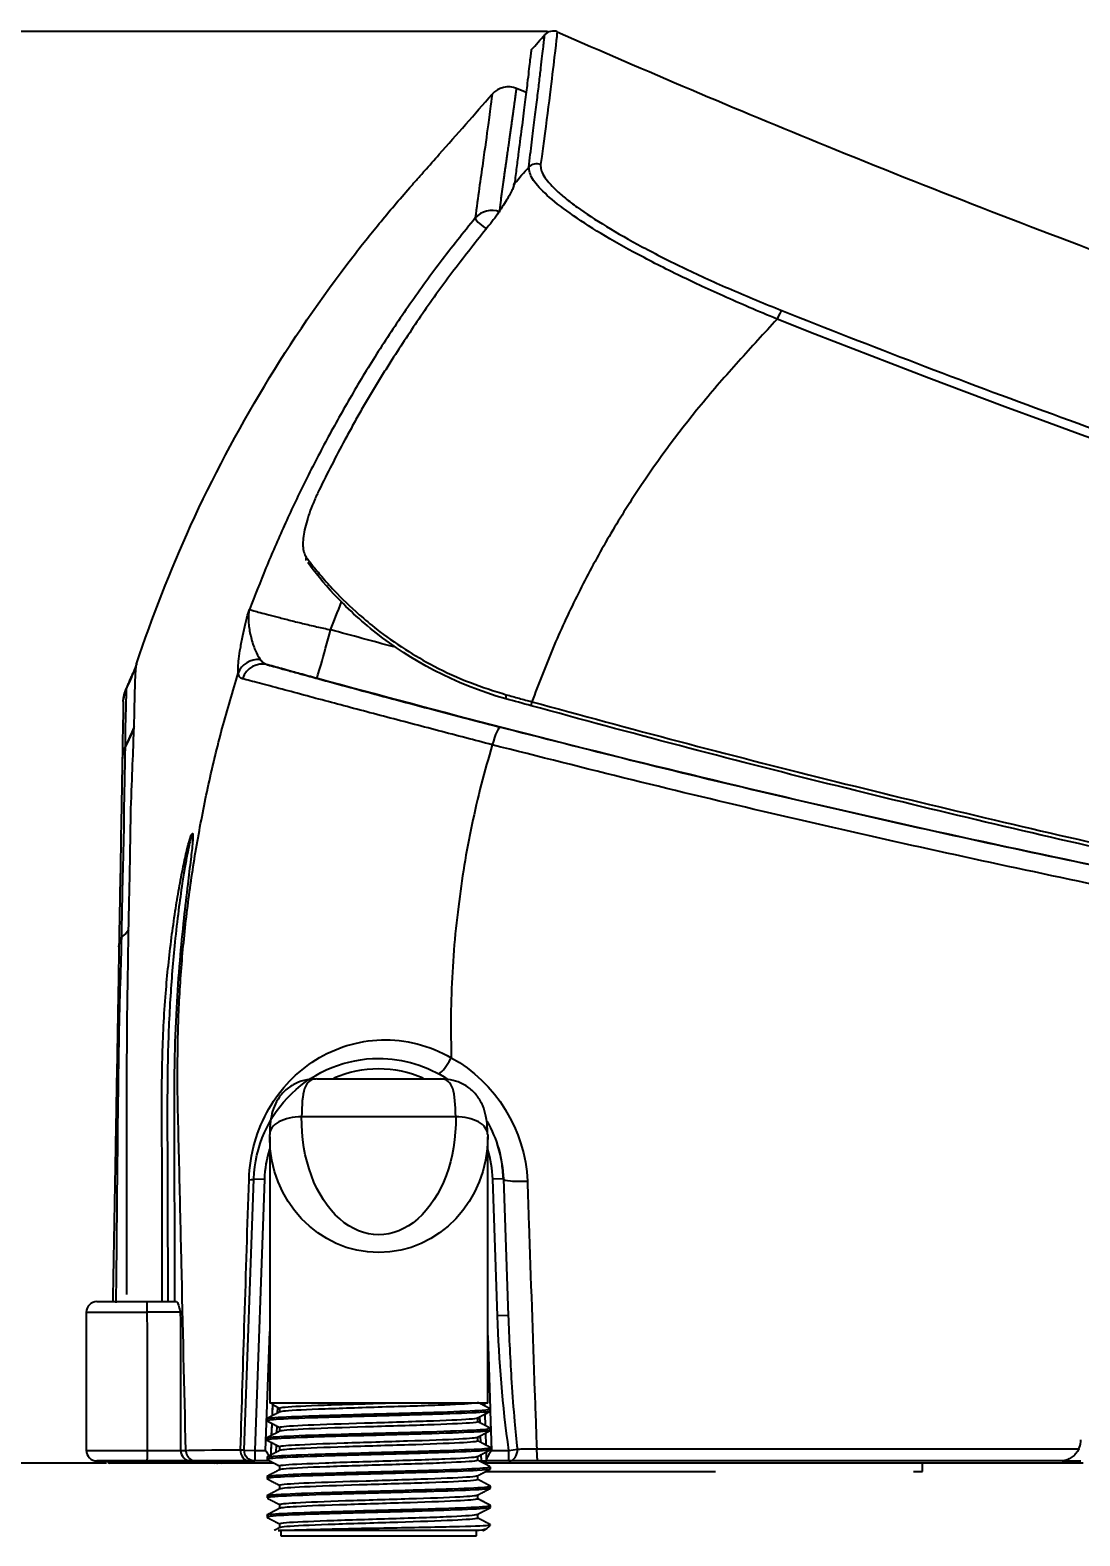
# Model space of a CAD drawing. Header units: millimetres. Extents: x 28 to 2425, y 8 to 1657.
# Drawn here: x 348.4 to 447.1, y 539.9 to 681.6 of the extents above; entities that cross this region are included whole.
import ezdxf

# ---------------------------------------------------------------- set-up
doc = ezdxf.new("R2010")
doc.units = ezdxf.units.MM
doc.layers.get('Defpoints').update_dxf_attribs({"linetype": 'CONTINUOUS'})
doc.layers.add('1LINE', color=7, linetype='CONTINUOUS')
doc.styles.add('Annotative', font='malgun.ttf')
doc.dimstyles.new('WOO', dxfattribs={"dimtxt": 20, "dimasz": 2, "dimexe": 1.25, "dimexo": 0.3, "dimgap": 1, "dimtad": 1, "dimdec": 1, "dimzin": 1, "dimdsep": 46, "dimtxsty": 'Annotative', "dimcen": 0, "dimclrd": 1, "dimclre": 1, "dimclrt": 2, "dimadec": 0, "dimazin": 0, "dimtfac": 1, "dimtdec": 1, "dimtofl": 0, "dimtmove": 0, "dimatfit": 3, "dimfxl": 0, "dimarcsym": 0})

# ---------------------------------------------------------------- blocks, each defined once
blk = doc.blocks.new('*D7')
at = {"layer": '1LINE', "color": 1, "lineweight": -2}
for p, q in [((397.02, 681.48), (317.25, 681.48)), ((318.5, 679.48), (318.5, 548.74)), ((355.54, 546.74), (317.25, 546.74))]:
    blk.add_line(p, q, dxfattribs=at)
at = {"layer": '1LINE', "color": 1}
for points in [[(318.16, 679.48), (318.83, 679.48), (318.5, 681.48)], [(318.16, 548.74), (318.83, 548.74), (318.5, 546.74)]]:
    blk.add_solid(points, dxfattribs=at)
at = {"layer": 'Defpoints', "color": 0}
for p in [(397.32, 681.48), (318.5, 546.74), (355.84, 546.74)]:
    blk.add_point(p, dxfattribs=at)
at = {"layer": '1LINE', "color": 2, "insert": (307.11, 614.11), "char_height": 20, "attachment_point": 5, "rotation": 90, "style": 'Annotative'}
blk.add_mtext('135', dxfattribs=at)

msp = doc.modelspace()

# ---------------------------------------------------------------- linework, layer by layer
at = {"layer": '1LINE'}
for p, q in [((387.98, 584.88), (387.98, 584.88)), ((375.32, 582.89), (386.97, 582.89)), ((388.39, 579.33), (373.9, 579.33)), ((370.9, 577.43), (370.9, 552.39)), ((391.4, 552.39), (391.4, 577.43)), ((368.51, 547.97), (369.4, 573.49)), ((369.4, 573.49), (370.4, 573.46)), ((370.4, 573.46), (369.5, 547.94)), ((392.88, 573.49), (391.88, 573.46)), ((392.33, 560.59), (391.88, 573.46)), ((392.88, 573.49), (393.33, 560.62)), ((354.64, 561.94), (359.34, 561.94)), ((354.65, 561.94), (356.14, 561.94)), ((353.64, 560.94), (353.64, 547.94)), ((353.64, 560.94), (359.38, 560.94)), ((393.33, 560.62), (392.33, 560.59)), ((370.51, 547.94), (370.9, 559.11)), ((391.4, 558.76), (391.64, 551.84)), ((391.4, 552.39), (370.9, 552.39)), ((371.15, 552.39), (371.1, 552.35)), ((371.16, 552.26), (371.12, 551.18)), ((371.16, 552.26), (371.12, 551.18)), ((371.16, 552.26), (371.12, 551.18)), ((371.63, 551.45), (371.65, 552)), ((371.83, 551.92), (371.83, 551.55)), ((390.62, 552.37), (390.62, 552.39)), ((391.13, 552.11), (391.12, 552.39)), ((391.19, 550.26), (391.15, 551.36)), ((391.64, 551.62), (391.77, 547.94)), ((391.65, 551.63), (391.65, 551.83)), ((370.65, 550.92), (370.65, 550.72)), ((371.09, 550.48), (371.05, 549.33)), ((371.09, 550.48), (371.05, 549.33)), ((371.09, 550.48), (371.05, 549.33)), ((371.57, 549.6), (371.59, 550.22)), ((371.83, 550.1), (371.83, 549.74)), ((390.46, 550.63), (390.46, 551)), ((390.68, 550.53), (390.66, 551.11)), ((391.65, 549.81), (391.65, 550.02)), ((370.65, 549.11), (370.65, 548.91)), ((371.03, 548.69), (370.99, 547.48)), ((371.03, 548.69), (370.99, 547.48)), ((371.03, 548.69), (370.99, 547.48)), ((371.5, 547.75), (371.53, 548.44)), ((390.46, 548.82), (390.46, 549.19)), ((390.75, 548.68), (390.73, 549.32)), ((391.26, 548.41), (391.22, 549.58)), ((353.64, 547.94), (359.4, 547.94)), ((368.51, 547.97), (369.5, 547.94)), ((369.5, 547.94), (369.5, 546.94)), ((369.5, 547.94), (370.51, 547.94)), ((370.65, 547.29), (370.65, 547.09)), ((371.83, 548.29), (371.83, 547.92)), ((390.46, 547), (390.46, 547.37)), ((390.81, 546.94), (390.79, 547.54)), ((391.3, 547.07), (391.28, 547.8)), ((391.31, 546.94), (391.3, 547.07)), ((391.65, 548), (391.65, 548.2)), ((391.77, 547.94), (393.4, 547.94)), ((393.4, 547.94), (394.19, 548.05)), ((393.4, 546.94), (393.4, 547.94)), ((359.36, 546.94), (354.64, 546.94)), ((354.67, 546.94), (355.64, 546.94)), ((355.62, 546.94), (355.14, 546.94)), ((355.64, 546.94), (355.64, 546.94)), ((355.64, 546.94), (355.64, 546.94)), ((355.64, 546.94), (355.64, 546.94)), ((355.64, 546.94), (359.14, 546.94)), ((359.14, 546.74), (355.84, 546.74)), ((359.14, 546.94), (363.6, 546.94)), ((359.14, 546.94), (359.14, 546.94)), ((359.14, 546.94), (359.14, 546.94)), ((359.14, 546.94), (359.14, 546.94)), ((359.14, 546.94), (359.14, 546.74)), ((363.6, 546.74), (359.14, 546.74)), ((363.6, 546.94), (363.6, 546.74)), ((364.14, 546.94), (364.15, 546.94)), ((365.58, 546.94), (365.58, 546.94)), ((366.21, 546.94), (366.21, 546.94)), ((370.92, 546.94), (369.5, 546.94)), ((370.17, 546.94), (370.17, 546.94)), ((371.83, 546.48), (371.83, 546.11)), ((390.61, 546.94), (390.81, 546.94)), ((390.81, 546.96), (391.31, 546.96)), ((390.81, 546.94), (390.81, 546.94)), ((447.4, 546.74), (390.99, 546.74)), ((391.19, 545.94), (412.83, 545.94)), ((393.4, 546.94), (391.31, 546.94)), ((391.65, 546.18), (391.65, 546.39)), ((445.2, 546.94), (396.13, 546.94)), ((431.46, 545.94), (432.31, 545.94)), ((432.31, 545.94), (432.31, 546.74)), ((445.44, 546.96), (447.2, 546.96)), ((370.65, 545.48), (370.65, 545.28)), ((371.83, 544.66), (371.83, 544.29)), ((390.46, 545.19), (390.46, 545.56)), ((391.65, 544.37), (391.65, 544.57)), ((370.65, 543.67), (370.65, 543.46)), ((371.83, 542.85), (371.83, 542.48)), ((390.46, 543.37), (390.46, 543.74)), ((391.65, 542.56), (391.65, 542.76)), ((370.65, 541.85), (370.65, 541.65)), ((390.46, 541.56), (390.46, 541.93)), ((390.6, 540.39), (371.69, 540.39)), ((371.83, 541.03), (371.83, 540.66)), ((371.95, 540.39), (371.95, 539.89)), ((390.35, 539.89), (390.35, 540.39)), ((391.27, 540.51), (391.62, 540.86)), ((391.65, 540.89), (391.46, 540.89)), ((391.65, 540.89), (391.65, 540.94)), ((371.95, 539.89), (390.35, 539.89))]:
    msp.add_line(p, q, dxfattribs=at)
at = {"layer": '1LINE', "extrusion": (-4.97838e-21, -2.1684e-15, -1)}
msp.add_arc((-695.65, 1789.79), 1207.53, 285.02728, 285.31867, dxfattribs=at)
at = {"layer": '1LINE'}
for centre, radius, start, end in [((354.64, 560.94), 1, 90.0004, 180.0004), ((354.64, 547.94), 1, 180.0004, 270.0004), ((355.84, 546.94), 0.2, 180.0004, 270.0004), ((369.5, 547.94), 1, 267.3453, 270.0004)]:
    msp.add_arc(centre, radius, start, end, dxfattribs=at)
at = {"layer": '1LINE', "extrusion": (0, 0, -1)}
msp.add_arc((-369.5, 547.94), 1, 269.9996, 2, dxfattribs=at)
at = {"layer": '1LINE'}
for centre, major_axis, ratio, start_param, end_param in [((393.34, 674.23), (1.48, -1.38), 1, 1.924999, 3.17039), ((396.01, 668.03), (0.992, -0.124), 0.985354, 1.312133, 2.533597), ((394.19, 666.95), (0.347, -0.044), 0.985247, 2.53651, 3.117469), ((394.19, 666.93), (0.348, -0.039), 0.985114, 2.520782, 3.118204), ((391.78, 662.64), (2.01, -0.21), 0.985578, 1.294441, 2.545405), ((418.71, 654.28), (0.37, 0.929), 0.134608, 0.162329, 1.493004), ((374.62, 631.88), (0.282, 0.207), 0.90126, 2.038086, 3.141593), ((369.82, 620.47), (-1.99, -0.2), 0.954479, 4.528348, 5.852017), ((370.18, 619.94), (-0.54, -1.93), 0.974135, 3.141595, 4.66635), ((392.09, 614.06), (-0.5, -1.94), 0.161254, 3.141593, 4.609882), ((360.03, 612.98), (-3, 0.05), 0.981029, 5.852821, 6.283164), ((360.03, 612.91), (-3, 0.05), 0.980762, 5.851847, 6.283163), ((387.71, 585.16), (-0.96, -1.76), 0.184004, 6.283085, 7.795475), ((373.9, 577.66), (-3, 0.04), 0.554662, 4.72025, 6.308731), ((388.39, 577.66), (3, 0.04), 0.554662, 6.25764, 7.846121), ((367.4, 573.56), (2, -0.07), 0.074017, 5.602157, 6.283193), ((394.88, 573.56), (-2, -0.07), 0.144509, 0, 1.691439), ((359.34, 560.94), (0, 1), 0.043602, 4.712389, 6.283186), ((359.36, 547.94), (0, 1), 0.047056, 3.141593, 4.712389), ((363.51, 547.94), (0, 1), 0.990608, 1.57302, 3.141599), ((368.97, 547.94), (0, 1), 0.821926, 1.507102, 3.141598), ((393.4, 547.94), (0, -1), 0.793781, 0, 1.686822), ((396.13, 547.94), (0, -1), 0.125049, 4.572764, 6.283186), ((366.41, 546.94), (0, 0.2), 0.990238, 1.573106, 3.141599)]:
    msp.add_ellipse(centre, major_axis=major_axis, ratio=ratio, start_param=start_param, end_param=end_param, dxfattribs=at)
at = {"layer": '1LINE', "extrusion": (-4.97838e-21, -2.1684e-15, -1)}
for centre, major_axis, ratio, start_param, end_param in [((381.15, 579.1), (0, 10.88), 0.666667, 1.549541, 4.733644), ((381.15, 577.43), (0, 10.88), 0.942529, 4.712351, 4.733644), ((381.15, 577.43), (0, 10.88), 0.942529, 1.570835, 4.712351), ((381.15, 577.43), (0, 10.88), 0.942529, 1.549541, 1.570835), ((390.61, 546.94), (0.2, 0), 0.999994, 0, 0.50126)]:
    msp.add_ellipse(centre, major_axis=major_axis, ratio=ratio, start_param=start_param, end_param=end_param, dxfattribs=at)
at = {"layer": '1LINE'}
for points, knots in [([(395.27, 668.69), (395.36, 669.5), (395.56, 671.1), (395.82, 673.2), (396.05, 675.07), (396.25, 676.69), (396.41, 678.06), (396.54, 679.19), (396.64, 680.07), (396.72, 680.7), (396.76, 681.1), (396.78, 681.16), (396.78, 681.19)], [0, 0, 0, 0, 0.100156, 0.199988, 0.299616, 0.399145, 0.498677, 0.598316, 0.698164, 0.798326, 0.898904, 1, 1, 1, 1]), ([(397.94, 681.44), (397.94, 681.4), (397.83, 680.38), (397.33, 676.21), (396.94, 673.07), (396.38, 668.95)], [0, 0, 0, 0, 0.5, 0.5, 1, 1, 1, 1]), ([(397.94, 681.44), (406.28, 677.78), (414.74, 674.18), (432.96, 666.76), (442.72, 662.97), (460.54, 656.34), (468.57, 653.46), (476.65, 650.67)], [0, 0, 0, 0, 0.327745, 0.327745, 0.699593, 0.699593, 1, 1, 1, 1]), ([(395.5, 679.73), (395.5, 679.7), (395.48, 679.65), (395.44, 679.25), (395.36, 678.62), (395.26, 677.74), (395.12, 676.53), (394.91, 674.88), (394.64, 672.72), (394.36, 670.58), (394.12, 668.7), (393.99, 667.68), (393.93, 667.18)], [0, 0, 0, 0, 0.101075, 0.20151, 0.301408, 0.400871, 0.500001, 0.624761, 0.749994, 0.874971, 0.938349, 1, 1, 1, 1]), ([(378.71, 660.27), (379.52, 661.32), (380.35, 662.36), (382.14, 664.54), (383.1, 665.67), (384.33, 667.06), (384.55, 667.31), (385, 667.83), (385.23, 668.09), (385.92, 668.87), (386.38, 669.39), (388.5, 671.8), (390.17, 673.68), (391.83, 675.57)], [0, 0, 0, 0, 0.18945, 0.18945, 0.402224, 0.402224, 0.455418, 0.455418, 0.508612, 0.508612, 0.614999, 0.614999, 1, 1, 1, 1]), ([(391.83, 675.57), (391.82, 675.56), (391.7, 674.6), (391.31, 671.73), (391.14, 670.52), (390.74, 667.62), (390.47, 665.92), (390.23, 663.92)], [0, 0, 0, 0, 0.497, 0.497, 0.7485, 0.7485, 1, 1, 1, 1]), ([(396.38, 668.95), (396.38, 668.79), (396.38, 668.48), (396.65, 667.91), (397.12, 667.27), (397.8, 666.56), (398.69, 665.78), (400.15, 664.66), (402.45, 663.15), (405.89, 661.19), (409.89, 659.18), (414.31, 657.15), (417.47, 655.86), (419.06, 655.21)], [0, 0, 0, 0, 0.063251, 0.125679, 0.187781, 0.250062, 0.312803, 0.375279, 0.500251, 0.624396, 0.749987, 0.874017, 1, 1, 1, 1]), ([(418.62, 654.41), (417.74, 654.77), (416.03, 655.48), (413.59, 656.56), (411.34, 657.58), (408.44, 658.97), (405.07, 660.7), (401.54, 662.73), (398.7, 664.62), (396.68, 666.27), (395.42, 667.69), (395.32, 668.36), (395.27, 668.69)], [0, 0, 0, 0, 0.067291, 0.131666, 0.192759, 0.25026, 0.377791, 0.500039, 0.625352, 0.750142, 0.871983, 1, 1, 1, 1]), ([(393.93, 667.17), (393.91, 667.1), (393.89, 666.97), (393.68, 666.5), (393.23, 665.64), (392.49, 664.51), (391.8, 663.56), (391.41, 663.08), (391.22, 662.84)], [0, 0, 0, 0, 0.125742, 0.250659, 0.500186, 0.74946, 0.874305, 1, 1, 1, 1]), ([(390.23, 663.92), (389.12, 662.53), (386.92, 659.8), (383.9, 655.59), (381.11, 651.41), (378.58, 647.25), (376.27, 643.12), (374.16, 639.04), (372.26, 635.01), (370.53, 631.04), (369.51, 628.38), (369, 627.08)], [0, 0, 0, 0, 0.125324, 0.246641, 0.364191, 0.478182, 0.588791, 0.696169, 0.800495, 0.901899, 1, 1, 1, 1]), ([(391.22, 662.84), (390.15, 661.48), (388.03, 658.81), (385.08, 654.71), (383.28, 651.93), (382.39, 650.56)], [0, 0, 0, 0, 0.342993, 0.676018, 1, 1, 1, 1]), ([(419.06, 655.21), (423.29, 653.54), (431.74, 650.22), (444.5, 645.45), (457.32, 640.84), (470.19, 636.42), (483.1, 632.18), (496.04, 628.13), (509, 624.25), (521.97, 620.57), (538.49, 616.11), (558.66, 611.07), (582.54, 605.69), (606.58, 600.88), (630.76, 596.58), (646.95, 594.19), (655.07, 592.99)], [0, 0, 0, 0, 0.056092, 0.11204, 0.1679, 0.223685, 0.27935, 0.334848, 0.390132, 0.445179, 0.500002, 0.599746, 0.699565, 0.79947, 0.899568, 1, 1, 1, 1]), ([(418.62, 654.41), (418.01, 653.74), (416.81, 652.41), (414.39, 649.75), (410.26, 645.03), (406.01, 639.22), (402.27, 633.1), (399.74, 628.33), (397.47, 623.43), (396.19, 620.07), (395.55, 618.39)], [0, 0, 0, 0, 0.062476, 0.124947, 0.249715, 0.49902, 0.623998, 0.749244, 0.874554, 1, 1, 1, 1]), ([(382.39, 650.56), (382.13, 650.15), (381.74, 649.54), (381.22, 648.72), (380.97, 648.3), (380.84, 648.1)], [0, 0, 0, 0, 0.499965, 0.749992, 1, 1, 1, 1]), ([(380.84, 648.1), (380.59, 647.68), (380.09, 646.85), (379.61, 646), (379.36, 645.58)], [0, 0, 0, 0, 0.500052, 1, 1, 1, 1]), ([(379.36, 645.58), (379.25, 645.37), (379.01, 644.95), (378.55, 644.1), (378.2, 643.46), (377.97, 643.04)], [0, 0, 0, 0, 0.250008, 0.500035, 1, 1, 1, 1]), ([(377.97, 643.04), (377.56, 642.26), (376.72, 640.7), (375.94, 639.12), (375.55, 638.33)], [0, 0, 0, 0, 0.502215, 1, 1, 1, 1]), ([(375.55, 638.33), (375.4, 638.01), (375.09, 637.35), (374.58, 636.06), (374.12, 634.52), (373.98, 633.24), (374.09, 632.44), (374.25, 632.15), (374.33, 632.01)], [0, 0, 0, 0, 0.124629, 0.251618, 0.50158, 0.75012, 0.876294, 1, 1, 1, 1]), ([(374.33, 632.01), (374.52, 631.75), (374.95, 631.18), (375.81, 630.13), (377.18, 628.59), (378.91, 626.92), (381.16, 625.01), (383.48, 623.37), (386.43, 621.65), (389.61, 620.17), (392.01, 619.41), (393.15, 619.05)], [0, 0, 0, 0, 0.069854, 0.153088, 0.249768, 0.407824, 0.499993, 0.632771, 0.749291, 0.880473, 1, 1, 1, 1]), ([(393.12, 618.66), (388.2, 620.04), (384.07, 622.39), (379.4, 626.05), (378.07, 627.32), (375.95, 629.59), (375.13, 630.61), (374.48, 631.49)], [0, 0, 0, 0, 0.508445, 0.508445, 0.762667, 0.762667, 1, 1, 1, 1]), ([(367.93, 621.08), (367.92, 621.26), (367.91, 621.63), (367.98, 622.43), (368.14, 623.45), (368.35, 624.56), (368.59, 625.67), (368.79, 626.44), (368.89, 626.79)], [0, 0, 0, 0, 0.156941, 0.322473, 0.498903, 0.693977, 0.860522, 1, 1, 1, 1]), ([(368.94, 626.87), (368.92, 626.72), (368.87, 626.29), (368.91, 625.72), (369.01, 625.04), (369.18, 624.22), (369.5, 623.21), (369.83, 622.65), (370, 622.37)], [0, 0, 0, 0, 0.087568, 0.250414, 0.365541, 0.500304, 0.761071, 1, 1, 1, 1]), ([(369, 627.08), (369.09, 627.05), (369.26, 626.99), (369.8, 626.84), (370.56, 626.64), (371.54, 626.38), (372.69, 626.09), (373.96, 625.77), (375.29, 625.45), (376.19, 625.26), (376.63, 625.16)], [0, 0, 0, 0, 0.116056, 0.237979, 0.364445, 0.49374, 0.623894, 0.75287, 0.878767, 1, 1, 1, 1]), ([(375.31, 620.6), (375.33, 620.59), (375.47, 621.03), (375.98, 622.79), (376.33, 624.05), (376.63, 625.16)], [0, 0, 0, 0, 0.5, 0.5, 1, 1, 1, 1]), ([(370, 622.37), (370.09, 622.26), (370.24, 622.09), (370.47, 621.96), (370.59, 621.91), (370.66, 621.88), (370.7, 621.87), (370.72, 621.86)], [0, 0, 0, 0, 0.500478, 0.750327, 0.875582, 0.938349, 1, 1, 1, 1]), ([(358.29, 621.71), (358.23, 621.56), (358.17, 621.4), (358, 620.97), (357.89, 620.69), (357.66, 620.15), (357.54, 619.89), (357.41, 619.63)], [0, 0, 0, 0, 0.221022, 0.221022, 0.613652, 0.613652, 1, 1, 1, 1]), ([(358.14, 616.05), (358.15, 616.32), (358.17, 616.93), (358.19, 617.8), (358.2, 618.65), (358.22, 619.55), (358.27, 620.66), (358.31, 621.46), (358.35, 621.86), (358.37, 621.94), (358.38, 621.97)], [0, 0, 0, 0, 0.066941, 0.150315, 0.250045, 0.355557, 0.500091, 0.750015, 0.906159, 1, 1, 1, 1]), ([(362.22, 583.37), (362.24, 585.21), (362.28, 588.88), (362.64, 594.38), (363.23, 599.84), (364.06, 605.26), (365.11, 610.61), (366.38, 615.9), (367.42, 619.36), (367.93, 621.08)], [0, 0, 0, 0, 0.144154, 0.288086, 0.431669, 0.574777, 0.717282, 0.859064, 1, 1, 1, 1]), ([(368.33, 620.55), (368.23, 620.59), (368.02, 620.68), (367.96, 620.95), (367.93, 621.08)], [0, 0, 0, 0, 0.499188, 1, 1, 1, 1]), ([(373.06, 621.22), (372.77, 621.3), (371.98, 621.52), (371.21, 621.73), (370.72, 621.86)], [0, 0, 0, 0, 0.355398, 1, 1, 1, 1]), ([(370.72, 621.86), (370.94, 621.8), (371.39, 621.68), (372.37, 621.41), (373.77, 621.02), (375.75, 620.48), (378.43, 619.75), (381.53, 618.91), (384.98, 617.99), (388.68, 617.01), (391.29, 616.34), (392.59, 616)], [0, 0, 0, 0, 0.083423, 0.166464, 0.24992, 0.374749, 0.499327, 0.624123, 0.749613, 0.875151, 1, 1, 1, 1]), ([(375.31, 620.6), (374.79, 620.74), (374.03, 620.95), (373.28, 621.16), (373.06, 621.22)], [0, 0, 0, 0, 0.693903, 1, 1, 1, 1]), ([(357.32, 614.26), (357.34, 616.13), (357.38, 617.51), (357.42, 619.26), (357.43, 619.65), (357.41, 619.63)], [0, 0, 0, 0, 0.515735, 0.515735, 1, 1, 1, 1]), ([(391.83, 614.34), (391, 614.56), (389.28, 615), (386.72, 615.68), (384.13, 616.36), (381.55, 617.04), (379.04, 617.7), (376.62, 618.34), (374.22, 618.99), (371.88, 619.62), (369.7, 620.2), (368.81, 620.43), (368.33, 620.55)], [0, 0, 0, 0, 0.074529, 0.152891, 0.234962, 0.320536, 0.409314, 0.500903, 0.598106, 0.715013, 0.849952, 1, 1, 1, 1]), ([(481.29, 596.62), (475.37, 597.71), (463.52, 599.89), (445.79, 603.5), (428.1, 607.35), (410.46, 611.49), (392.85, 615.88), (381.16, 619.02), (375.31, 620.6)], [0, 0, 0, 0, 0.166194, 0.332576, 0.499148, 0.66591, 0.83286, 1, 1, 1, 1]), ([(357.12, 618.4), (357.12, 618.4), (357.12, 618.4), (357.12, 618.38), (357.12, 618.31), (357.12, 618.07), (357.11, 617.34), (357.08, 615.88), (357.05, 614.39), (357.04, 613.49), (357.03, 613.04)], [0, 0, 0, 0, 0.009103, 0.062373, 0.126338, 0.200215, 0.483095, 0.74152, 0.870748, 1, 1, 1, 1]), ([(393.15, 619.05), (393.55, 618.94), (394.35, 618.72), (395.15, 618.5), (395.55, 618.39)], [0, 0, 0, 0, 0.501861, 1, 1, 1, 1]), ([(507.34, 592.82), (502.67, 593.66), (493.32, 595.34), (479.32, 598.07), (465.31, 600.96), (451.32, 604.02), (437.34, 607.25), (423.37, 610.66), (409.41, 614.23), (400.14, 616.75), (395.5, 618.01)], [0, 0, 0, 0, 0.123699, 0.247753, 0.372171, 0.496961, 0.622132, 0.74769, 0.873644, 1, 1, 1, 1]), ([(395.55, 618.39), (400.18, 617.13), (409.42, 614.62), (423.34, 611.06), (437.29, 607.66), (451.26, 604.43), (465.26, 601.36), (479.28, 598.47), (493.33, 595.73), (502.71, 594.05), (507.41, 593.21)], [0, 0, 0, 0, 0.125906, 0.251524, 0.376867, 0.501951, 0.626791, 0.751403, 0.875801, 1, 1, 1, 1]), ([(358.14, 615.96), (358.13, 615.94), (358.12, 615.92), (357.89, 615.32), (357.62, 614.75), (357.32, 614.19)], [0, 0, 0, 0, 0.036983, 0.036983, 1, 1, 1, 1]), ([(358.14, 616.05), (358.13, 616.02), (358.12, 616), (357.89, 615.4), (357.63, 614.82), (357.32, 614.26)], [0, 0, 0, 0, 0.037636, 0.037636, 1, 1, 1, 1]), ([(357.63, 596.94), (357.68, 599.72), (357.74, 602.04), (357.81, 605.85), (357.81, 607.33), (357.99, 611.99), (358.07, 614.21), (358.14, 615.96)], [0, 0, 0, 0, 0.25, 0.25, 0.5, 0.5, 1, 1, 1, 1]), ([(358.14, 615.96), (358.14, 615.97), (358.14, 615.98), (358.14, 615.99), (358.14, 616), (358.14, 616.02), (358.14, 616.03), (358.14, 616.05)], [0, 0, 0, 0, 0.250224, 0.250224, 0.500448, 0.500448, 1, 1, 1, 1]), ([(393.1, 615.87), (397.28, 614.81), (405.79, 612.64), (418.7, 609.55), (431.8, 606.55), (444.93, 603.7), (458.07, 601), (471.16, 598.45), (479.9, 596.87), (484.22, 596.09)], [0, 0, 0, 0, 0.139537, 0.284241, 0.428522, 0.572415, 0.715956, 0.85918, 1, 1, 1, 1]), ([(356.99, 596.24), (356.99, 597.43), (357.02, 598.6), (357.06, 600.81), (357.09, 601.87), (357.14, 603.83), (357.16, 604.72), (357.2, 606.34), (357.21, 607.04), (357.22, 609.08), (357.25, 610.32), (357.3, 612.48), (357.32, 613.43), (357.32, 614.18)], [0, 0, 0, 0, 0.119754, 0.119754, 0.245504, 0.245504, 0.371253, 0.371253, 0.497002, 0.497002, 0.748501, 0.748501, 1, 1, 1, 1]), ([(357.32, 614.19), (357.32, 614.19), (357.32, 614.19), (357.32, 614.19), (357.32, 614.2), (357.32, 614.21), (357.32, 614.22), (357.32, 614.24), (357.32, 614.25), (357.32, 614.26), (357.32, 614.26), (357.32, 614.26)], [0, 0, 0, 0, 0.000156, 0.000156, 0.256001, 0.256001, 0.511845, 0.511845, 0.999844, 0.999844, 1, 1, 1, 1]), ([(391.83, 614.34), (391.48, 613.1), (390.76, 610.6), (389.89, 606.81), (389.16, 602.98), (388.81, 600.4), (388.64, 599.11)], [0, 0, 0, 0, 0.249471, 0.498995, 0.749023, 1, 1, 1, 1]), ([(484.02, 594.37), (479.62, 595.16), (470.81, 596.74), (457.63, 599.3), (444.45, 602), (431.27, 604.86), (418.1, 607.86), (404.94, 611.01), (396.21, 613.23), (391.83, 614.34)], [0, 0, 0, 0, 0.141375, 0.283221, 0.425554, 0.568385, 0.711728, 0.855595, 1, 1, 1, 1]), ([(357.03, 612.96), (357, 611.42), (356.97, 609.33), (356.89, 605.23), (356.87, 603.76), (356.8, 600.04), (356.76, 597.86), (356.72, 595.34)], [0, 0, 0, 0, 0.5, 0.5, 0.75, 0.75, 1, 1, 1, 1]), ([(357.03, 613.04), (357.03, 613.03), (357.03, 613.02), (357.03, 613), (357.03, 612.99), (357.03, 612.98), (357.03, 612.97), (357.03, 612.96)], [0, 0, 0, 0, 0.395446, 0.395446, 0.697723, 0.697723, 1, 1, 1, 1]), ([(360.79, 561.94), (360.79, 567.28), (360.78, 574.9), (360.73, 584.59), (361.05, 590.67), (361.53, 595.3), (361.99, 598.58), (362.36, 600.82), (362.73, 602.75), (363.07, 604.31), (363.35, 605.38), (363.57, 606.02), (363.66, 605.99), (363.67, 605.84), (363.67, 605.79)], [0, 0, 0, 0, 0.347717, 0.49626, 0.630104, 0.744335, 0.799461, 0.84735, 0.894109, 0.930444, 0.957129, 0.976237, 0.993008, 1, 1, 1, 1]), ([(363.64, 605.54), (363.64, 605.55), (363.64, 605.62), (363.64, 605.77), (363.59, 605.84), (363.47, 605.49), (363.31, 604.85), (363.12, 603.93), (362.9, 602.72), (362.62, 600.97), (362.29, 598.62), (361.88, 594.98), (361.49, 590.23), (361.26, 584.31), (361.26, 578.03), (361.3, 570.51), (361.3, 565.14), (361.31, 561.94)], [0, 0, 0, 0, 0.000503, 0.007199, 0.017875, 0.029863, 0.04649, 0.069123, 0.097225, 0.131164, 0.18852, 0.255297, 0.374323, 0.50353, 0.645852, 0.788389, 1, 1, 1, 1]), ([(363.67, 605.79), (363.68, 605.63), (363.64, 604.95), (363.45, 603.39), (363.15, 600.98), (362.78, 597.78), (362.4, 593.89), (362.09, 589.35), (361.93, 585.11), (361.89, 579.89), (361.93, 572.4), (361.94, 565.93), (361.95, 561.94)], [0, 0, 0, 0, 0.020634, 0.061029, 0.117312, 0.190585, 0.281203, 0.381162, 0.497159, 0.565725, 0.731923, 1, 1, 1, 1]), ([(388.64, 599.11), (388.3, 596.38), (388.08, 593.63), (387.94, 589.5), (387.93, 588.27), (387.95, 586.21), (387.97, 585.51), (387.98, 584.88)], [0, 0, 0, 0, 0.579897, 0.579897, 0.869845, 0.869845, 1, 1, 1, 1]), ([(357.46, 581.55), (357.46, 581.92), (357.45, 582.48), (357.46, 583.22), (357.47, 584.33), (357.48, 586.69), (357.51, 590.14), (357.57, 593.22), (357.6, 595.42), (357.62, 596.44), (357.63, 596.94)], [0, 0, 0, 0, 0.062496, 0.093745, 0.124992, 0.249992, 0.499981, 0.750018, 0.874982, 1, 1, 1, 1]), ([(356.72, 595.34), (356.68, 592.99), (356.63, 589.96), (356.54, 584.89), (356.51, 583.15), (356.46, 580.48), (356.45, 579.59), (356.41, 577.81), (356.4, 576.92), (356.3, 571.34), (356.22, 566.65), (356.14, 561.96)], [0, 0, 0, 0, 0.301353, 0.301353, 0.45203, 0.45203, 0.527368, 0.527368, 0.602707, 0.602707, 1, 1, 1, 1]), ([(356.46, 561.83), (356.51, 566.56), (356.55, 571.29), (356.61, 576.91), (356.62, 577.79), (356.63, 579.58), (356.65, 580.44), (356.68, 583.26), (356.7, 585.08), (356.81, 590.44), (356.92, 593.7), (356.98, 596.23)], [0, 0, 0, 0, 0.399155, 0.399155, 0.474273, 0.474273, 0.549392, 0.549392, 0.699629, 0.699629, 1, 1, 1, 1]), ([(368.95, 573.41), (369.02, 575.82), (369.72, 578.17), (371.93, 582), (373.43, 583.56), (377.04, 585.82), (379.18, 586.5), (383.62, 586.63), (385.94, 586.07), (387.98, 584.88)], [0, 0, 0, 0, 0.25, 0.25, 0.5, 0.5, 0.75, 0.75, 1, 1, 1, 1]), ([(369.4, 573.49), (369.5, 576.5), (370.81, 579.44), (375.14, 583.62), (378.13, 584.83), (383.44, 584.83), (385.74, 584.12), (387.66, 582.85)], [0, 0, 0, 0, 0.361472, 0.361472, 0.722944, 0.722944, 1, 1, 1, 1]), ([(363.01, 547.93), (362.87, 553.82), (362.67, 562.64), (362.47, 571.47), (362.33, 577.36), (362.24, 580.22), (362.22, 583.37)], [0, 0, 0, 0, 0.5, 0.75, 0.75, 1, 1, 1, 1]), ([(375.23, 582.87), (375.03, 582.88), (374.5, 582.86), (373.59, 582.62), (372.6, 582.08), (371.81, 581.27), (371.3, 580.34), (371.02, 579.37), (370.92, 578.5), (370.9, 577.92), (370.91, 577.69)], [0, 0, 0, 0, 0.081665, 0.220956, 0.358759, 0.51068, 0.640585, 0.77042, 0.9117, 1, 1, 1, 1]), ([(375.32, 582.89), (374.75, 582.89), (374.39, 582.59), (373.97, 581.37), (373.91, 580.45), (373.9, 579.33)], [0, 0, 0, 0, 0.5, 0.5, 1, 1, 1, 1]), ([(385.34, 582.97), (384.02, 583.53), (382.58, 583.83), (379.69, 583.83), (378.26, 583.53), (376.94, 582.97)], [0, 0, 0, 0, 0.5, 0.5, 1, 1, 1, 1]), ([(388.39, 579.33), (388.38, 580.45), (388.32, 581.37), (387.9, 582.59), (387.54, 582.89), (386.97, 582.89)], [0, 0, 0, 0, 0.5, 0.5, 1, 1, 1, 1]), ([(391.38, 577.71), (391.39, 577.83), (391.38, 578.42), (391.29, 579.28), (390.97, 580.4), (390.43, 581.33), (389.63, 582.12), (388.67, 582.64), (387.76, 582.86), (387.21, 582.88), (386.98, 582.87)], [0, 0, 0, 0, 0.045866, 0.225021, 0.361351, 0.499471, 0.635801, 0.778948, 0.905097, 1, 1, 1, 1]), ([(357.46, 562.6), (357.46, 564.64), (357.46, 568.81), (357.46, 574.06), (357.46, 577.8), (357.47, 579.7), (357.46, 580.77), (357.46, 581.3), (357.46, 581.55)], [0, 0, 0, 0, 0.32289, 0.661049, 0.829937, 0.915438, 0.960422, 1, 1, 1, 1]), ([(392.88, 573.49), (392.84, 574.01), (392.76, 575.15), (392.48, 576.24), (392.28, 576.82)], [0, 0, 0, 0, 0.461427, 1, 1, 1, 1]), ([(368.15, 548), (368.28, 552.11), (368.54, 560.58), (368.81, 569.05), (368.95, 573.41)], [0, 0, 0, 0, 0.484713, 1, 1, 1, 1]), ([(395.13, 573.28), (395.18, 571.96), (395.22, 570.65), (395.45, 564.05), (395.64, 558.78), (395.88, 551.7), (395.95, 549.89), (396.01, 548.08)], [0, 0, 0, 0, 0.156928, 0.156928, 0.78464, 0.78464, 1, 1, 1, 1]), ([(359.34, 561.94), (359.79, 561.94), (360.24, 561.94), (361.1, 561.94), (361.51, 561.94), (361.96, 561.94), (362.05, 561.94), (362.13, 561.94)], [0, 0, 0, 0, 0.447213, 0.447213, 0.894426, 0.894426, 1, 1, 1, 1]), ([(362.13, 561.94), (362.16, 561.92), (362.22, 561.88), (362.31, 561.65), (362.4, 561.32), (362.45, 561.08), (362.49, 560.93)], [0, 0, 0, 0, 0.233268, 0.496393, 0.694678, 1, 1, 1, 1]), ([(362.49, 560.93), (362.4, 560.93), (362.03, 560.94), (360.84, 560.94), (360.06, 560.94), (359.38, 560.94)], [0, 0, 0, 0, 0.5, 0.5, 1, 1, 1, 1]), ([(359.4, 547.94), (359.4, 551.27), (359.39, 554.6), (359.39, 558.94), (359.39, 559.94), (359.38, 560.94)], [0, 0, 0, 0, 0.769286, 0.769286, 1, 1, 1, 1]), ([(393.33, 560.62), (393.42, 558.52), (393.57, 555.2), (393.88, 551.01), (394.1, 548.92), (394.19, 548.05)], [0, 0, 0, 0, 0.500014, 0.792509, 1, 1, 1, 1]), ([(391.64, 551.63), (391.63, 551.6), (391.49, 551.57), (390.64, 551.49), (389.43, 551.43), (386.22, 551.32), (384.22, 551.26), (380.05, 551.14), (377.94, 551.09), (374.28, 550.97), (372.75, 550.92), (370.95, 550.81), (370.55, 550.75), (370.67, 550.7)], [0, 0, 0, 0, 0.086942, 0.086942, 0.273217, 0.273217, 0.459491, 0.459491, 0.645765, 0.645765, 0.83204, 0.83204, 1, 1, 1, 1]), ([(370.66, 550.94), (370.72, 550.97), (370.96, 551), (372.15, 551.08), (373.49, 551.15), (376.93, 551.25), (379.02, 551.32), (383.17, 551.43), (385.27, 551.48), (388.72, 551.61), (390.09, 551.66), (391.39, 551.75), (391.65, 551.79), (391.64, 551.83)], [0, 0, 0, 0, 0.104664, 0.104664, 0.296853, 0.296853, 0.489041, 0.489041, 0.681229, 0.681229, 0.873417, 0.873417, 1, 1, 1, 1]), ([(371.84, 551.92), (371.83, 551.95), (372, 551.98), (373.03, 552.08), (374.34, 552.14), (377.71, 552.27), (379.75, 552.32), (381.78, 552.39)], [0, 0, 0, 0, 0.211371, 0.211371, 0.605686, 0.605686, 1, 1, 1, 1]), ([(390.28, 552.39), (389.89, 552.32), (388.85, 552.27), (385.82, 552.14), (383.88, 552.08), (379.85, 551.96), (377.79, 551.88), (374.41, 551.77), (373.08, 551.7), (372.08, 551.61), (371.9, 551.58), (371.85, 551.55)], [0, 0, 0, 0, 0.224383, 0.224383, 0.448766, 0.448766, 0.67315, 0.67315, 0.897533, 0.897533, 1, 1, 1, 1]), ([(370.67, 549.13), (370.68, 549.13), (370.69, 549.14), (370.94, 549.19), (371.81, 549.25), (374.5, 549.37), (376.34, 549.42), (380.36, 549.54), (382.52, 549.6), (386.49, 549.71), (388.25, 549.77), (390.76, 549.88), (391.52, 549.94), (391.64, 550.01), (391.64, 550.01), (391.64, 550.02)], [0, 0, 0, 0, 0.01516, 0.01516, 0.208651, 0.208651, 0.402143, 0.402143, 0.595635, 0.595635, 0.789127, 0.789127, 0.982618, 0.982618, 1, 1, 1, 1]), ([(371.83, 550.1), (371.83, 550.11), (371.85, 550.13), (372.17, 550.21), (373.08, 550.26), (375.93, 550.39), (377.8, 550.46), (381.82, 550.57), (383.89, 550.65), (387.42, 550.77), (388.85, 550.83), (390.12, 550.93), (390.38, 550.96), (390.44, 551)], [0, 0, 0, 0, 0.042158, 0.042158, 0.252268, 0.252268, 0.462378, 0.462378, 0.672488, 0.672488, 0.882598, 0.882598, 1, 1, 1, 1]), ([(390.46, 550.63), (390.46, 550.59), (390.21, 550.55), (388.91, 550.45), (387.49, 550.39), (383.98, 550.26), (381.91, 550.21), (377.89, 550.07), (376.02, 550.02), (373.13, 549.89), (372.2, 549.82), (371.89, 549.76), (371.87, 549.75), (371.85, 549.75)], [0, 0, 0, 0, 0.134202, 0.134202, 0.345243, 0.345243, 0.556284, 0.556284, 0.767325, 0.767325, 0.978366, 0.978366, 1, 1, 1, 1]), ([(391.64, 549.8), (391.56, 549.75), (391.03, 549.71), (388.99, 549.6), (387.36, 549.54), (383.57, 549.43), (381.4, 549.36), (377.31, 549.26), (375.35, 549.2), (372.36, 549.08), (371.31, 549.03), (370.72, 548.94), (370.64, 548.92), (370.65, 548.9)], [0, 0, 0, 0, 0.164342, 0.164342, 0.355981, 0.355981, 0.547619, 0.547619, 0.739257, 0.739257, 0.930896, 0.930896, 1, 1, 1, 1]), ([(371.83, 548.29), (371.83, 548.34), (372.34, 548.4), (374.36, 548.51), (376.02, 548.58), (379.79, 548.7), (381.93, 548.77), (385.77, 548.9), (387.51, 548.95), (389.74, 549.08), (390.36, 549.13), (390.45, 549.18)], [0, 0, 0, 0, 0.183293, 0.183293, 0.393092, 0.393092, 0.602891, 0.602891, 0.81269, 0.81269, 1, 1, 1, 1]), ([(390.46, 548.82), (390.46, 548.76), (389.85, 548.69), (387.59, 548.58), (385.86, 548.51), (382.03, 548.39), (379.89, 548.33), (376.11, 548.2), (374.44, 548.14), (372.45, 548.02), (371.93, 547.98), (371.84, 547.93)], [0, 0, 0, 0, 0.199115, 0.199115, 0.409191, 0.409191, 0.619268, 0.619268, 0.829344, 0.829344, 1, 1, 1, 1]), ([(447, 548.08), (447.1, 548.28), (447.16, 548.5), (447.19, 548.8), (447.2, 548.87), (447.2, 548.94)], [0, 0, 0, 0, 0.761755, 0.761755, 1, 1, 1, 1]), ([(359.4, 547.94), (360.08, 547.94), (360.86, 547.94), (362.06, 547.94), (362.42, 547.94), (362.52, 547.93)], [0, 0, 0, 0, 0.5, 0.5, 1, 1, 1, 1]), ([(362.52, 547.93), (362.61, 547.93), (362.7, 547.93), (362.86, 547.93), (362.93, 547.93), (363.01, 547.93)], [0, 0, 0, 0, 0.565288, 0.565288, 1, 1, 1, 1]), ([(368.15, 548), (368.25, 548), (368.45, 547.99), (368.49, 547.98), (368.51, 547.97)], [0, 0, 0, 0, 0.463681, 1, 1, 1, 1]), ([(370.51, 547.94), (370.51, 547.93), (370.51, 547.93), (370.54, 547.88), (370.58, 547.83), (370.69, 547.67), (370.76, 547.55), (370.83, 547.43), (370.84, 547.42), (370.85, 547.4)], [0, 0, 0, 0, 0.009679, 0.009679, 0.283365, 0.283365, 0.921427, 0.921427, 1, 1, 1, 1]), ([(391.64, 548), (391.64, 547.98), (391.55, 547.96), (390.93, 547.88), (389.84, 547.82), (386.81, 547.71), (384.86, 547.65), (380.72, 547.53), (378.59, 547.48), (374.8, 547.36), (373.19, 547.3), (371.09, 547.2), (370.57, 547.13), (370.65, 547.08)], [0, 0, 0, 0, 0.067994, 0.067994, 0.255413, 0.255413, 0.442832, 0.442832, 0.630251, 0.630251, 0.81767, 0.81767, 1, 1, 1, 1]), ([(370.65, 547.3), (370.65, 547.34), (370.99, 547.37), (372.55, 547.48), (374.01, 547.54), (377.59, 547.64), (379.72, 547.71), (383.86, 547.82), (385.91, 547.88), (389.2, 548), (390.46, 548.05), (391.52, 548.14), (391.69, 548.18), (391.63, 548.21)], [0, 0, 0, 0, 0.137624, 0.137624, 0.324454, 0.324454, 0.511284, 0.511284, 0.698113, 0.698113, 0.884943, 0.884943, 1, 1, 1, 1]), ([(371.84, 546.47), (371.83, 546.51), (372.02, 546.55), (373.11, 546.64), (374.45, 546.7), (377.84, 546.83), (379.92, 546.88), (383.92, 547.02), (385.88, 547.08), (388.87, 547.2), (389.92, 547.27), (390.37, 547.34), (390.42, 547.35), (390.44, 547.36)], [0, 0, 0, 0, 0.117633, 0.117633, 0.328126, 0.328126, 0.538619, 0.538619, 0.749113, 0.749113, 0.959606, 0.959606, 1, 1, 1, 1]), ([(390.46, 547.01), (390.46, 546.99), (390.41, 546.97), (389.96, 546.88), (388.94, 546.83), (385.98, 546.7), (384.03, 546.64), (380.03, 546.52), (377.95, 546.45), (374.53, 546.33), (373.17, 546.26), (372.09, 546.17), (371.89, 546.14), (371.85, 546.11)], [0, 0, 0, 0, 0.058309, 0.058309, 0.26766, 0.26766, 0.477011, 0.477011, 0.686363, 0.686363, 0.895714, 0.895714, 1, 1, 1, 1]), ([(391.77, 547.94), (391.77, 547.94), (391.77, 547.93), (391.68, 547.8), (391.59, 547.66), (391.46, 547.45), (391.41, 547.37), (391.34, 547.23), (391.32, 547.18), (391.3, 547.11), (391.3, 547.09), (391.3, 547.07)], [0, 0, 0, 0, 0.005478, 0.005478, 0.421051, 0.421051, 0.698781, 0.698781, 0.903739, 0.903739, 1, 1, 1, 1]), ([(394.19, 548.05), (394.35, 548.06), (394.67, 548.08), (395.33, 548.09), (395.79, 548.08), (396.01, 548.08)], [0, 0, 0, 0, 0.340607, 0.680051, 1, 1, 1, 1]), ([(447, 548.08), (446.95, 547.97), (446.82, 547.74), (446.54, 547.43), (446.19, 547.18), (445.74, 546.98), (445.4, 546.95), (445.2, 546.94)], [0, 0, 0, 0, 0.141605, 0.306038, 0.500534, 0.704248, 1, 1, 1, 1]), ([(363.51, 546.94), (363.48, 546.94), (363.45, 546.94), (363.28, 546.94), (363.09, 546.94), (362.58, 546.94), (362.26, 546.94), (361.53, 546.94), (361.12, 546.94), (360.26, 546.94), (359.8, 546.94), (359.36, 546.94)], [0, 0, 0, 0, 0.087971, 0.087971, 0.315978, 0.315978, 0.543985, 0.543985, 0.771992, 0.771992, 1, 1, 1, 1]), ([(364, 546.94), (364, 546.94), (364, 546.94), (363.83, 546.94), (363.67, 546.94), (363.51, 546.94)], [0, 0, 0, 0, 0.00055, 0.00055, 1, 1, 1, 1]), ([(363.6, 546.94), (364.04, 546.94), (364.54, 546.94), (365.29, 546.94), (365.52, 546.94), (365.58, 546.94)], [0, 0, 0, 0, 0.5, 0.5, 1, 1, 1, 1]), ([(365.78, 546.74), (365.74, 546.74), (365.67, 546.74), (365.44, 546.74), (365.29, 546.74), (364.94, 546.74), (364.73, 546.74), (364.28, 546.74), (364.03, 546.74), (363.72, 546.74), (363.66, 546.74), (363.6, 546.74)], [0, 0, 0, 0, 0.235064, 0.235064, 0.470127, 0.470127, 0.705191, 0.705191, 0.940255, 0.940255, 1, 1, 1, 1]), ([(365.58, 546.94), (365.6, 546.94), (365.62, 546.94), (365.68, 546.94), (365.73, 546.94), (365.78, 546.94)], [0, 0, 0, 0, 0.264968, 0.264968, 1, 1, 1, 1]), ([(366.21, 546.94), (366.39, 546.94), (366.55, 546.94), (367.08, 546.94), (367.43, 546.94), (368.31, 546.94), (368.83, 546.94), (369.43, 546.95)], [0, 0, 0, 0, 0.333604, 0.333604, 0.667209, 0.667209, 1, 1, 1, 1]), ([(371.27, 546.74), (369.94, 546.74), (368.88, 546.74), (367.63, 546.74), (367.28, 546.74), (366.75, 546.74), (366.59, 546.74), (366.41, 546.74)], [0, 0, 0, 0, 0.476277, 0.476277, 0.738138, 0.738138, 1, 1, 1, 1]), ([(391.62, 546.16), (391.53, 546.13), (391.12, 546.09), (389.43, 545.99), (387.9, 545.93), (384.22, 545.82), (382.07, 545.75), (377.94, 545.65), (375.93, 545.59), (372.76, 545.47), (371.59, 545.42), (370.76, 545.33), (370.64, 545.3), (370.65, 545.28)], [0, 0, 0, 0, 0.138199, 0.138199, 0.331, 0.331, 0.523801, 0.523801, 0.716602, 0.716602, 0.909403, 0.909403, 1, 1, 1, 1]), ([(370.66, 545.49), (370.68, 545.51), (370.73, 545.52), (371.17, 545.58), (372.18, 545.65), (375.07, 545.76), (376.99, 545.81), (381.08, 545.94), (383.22, 545.99), (387.09, 546.1), (388.76, 546.16), (391.03, 546.27), (391.64, 546.33), (391.65, 546.39)], [0, 0, 0, 0, 0.043463, 0.043463, 0.235541, 0.235541, 0.427618, 0.427618, 0.619695, 0.619695, 0.811773, 0.811773, 1, 1, 1, 1]), ([(396.13, 546.94), (395.77, 546.94), (395.4, 546.94), (394.73, 546.94), (394.41, 546.94), (393.85, 546.94), (393.6, 546.94), (393.4, 546.94)], [0, 0, 0, 0, 0.351382, 0.351382, 0.675752, 0.675752, 1, 1, 1, 1]), ([(391.63, 544.36), (391.62, 544.35), (391.58, 544.33), (391.18, 544.27), (390.21, 544.21), (387.37, 544.09), (385.48, 544.04), (381.4, 543.92), (379.25, 543.87), (375.35, 543.76), (373.66, 543.69), (371.31, 543.59), (370.66, 543.52), (370.65, 543.46), (370.65, 543.46), (370.65, 543.46)], [0, 0, 0, 0, 0.037838, 0.037838, 0.230001, 0.230001, 0.422165, 0.422165, 0.614329, 0.614329, 0.806492, 0.806492, 0.998656, 0.998656, 1, 1, 1, 1]), ([(370.67, 543.69), (370.76, 543.73), (371.21, 543.76), (372.99, 543.87), (374.55, 543.92), (378.27, 544.04), (380.43, 544.1), (384.54, 544.21), (386.54, 544.27), (389.65, 544.39), (390.79, 544.43), (391.54, 544.52), (391.65, 544.55), (391.64, 544.57)], [0, 0, 0, 0, 0.144358, 0.144358, 0.337123, 0.337123, 0.529889, 0.529889, 0.722654, 0.722654, 0.91542, 0.91542, 1, 1, 1, 1]), ([(371.83, 544.66), (371.83, 544.67), (371.86, 544.69), (372.22, 544.77), (373.17, 544.83), (376.05, 544.95), (377.95, 545.02), (381.97, 545.13), (384.02, 545.21), (387.55, 545.33), (388.93, 545.39), (390.13, 545.49), (390.37, 545.52), (390.44, 545.55)], [0, 0, 0, 0, 0.04743, 0.04743, 0.258579, 0.258579, 0.469728, 0.469728, 0.680878, 0.680878, 0.892027, 0.892027, 1, 1, 1, 1]), ([(390.46, 545.19), (390.47, 545.15), (390.24, 545.11), (389, 545.01), (387.63, 544.95), (384.14, 544.82), (382.08, 544.77), (378.06, 544.64), (376.15, 544.58), (373.24, 544.45), (372.26, 544.39), (371.9, 544.32), (371.87, 544.31), (371.85, 544.3)], [0, 0, 0, 0, 0.129022, 0.129022, 0.339637, 0.339637, 0.550251, 0.550251, 0.760865, 0.760865, 0.971479, 0.971479, 1, 1, 1, 1]), ([(370.65, 541.85), (370.65, 541.88), (370.76, 541.9), (371.45, 541.97), (372.58, 542.04), (375.67, 542.15), (377.64, 542.2), (381.79, 542.33), (383.92, 542.37), (387.66, 542.49), (389.24, 542.55), (391.23, 542.66), (391.71, 542.72), (391.64, 542.77)], [0, 0, 0, 0, 0.074426, 0.074426, 0.261854, 0.261854, 0.449282, 0.449282, 0.636709, 0.636709, 0.824137, 0.824137, 1, 1, 1, 1]), ([(371.83, 542.84), (371.83, 542.9), (372.36, 542.96), (374.48, 543.07), (376.13, 543.14), (379.95, 543.27), (382.06, 543.33), (385.9, 543.46), (387.62, 543.51), (389.78, 543.64), (390.36, 543.68), (390.45, 543.74)], [0, 0, 0, 0, 0.188051, 0.188051, 0.397928, 0.397928, 0.607805, 0.607805, 0.817682, 0.817682, 1, 1, 1, 1]), ([(390.46, 543.38), (390.46, 543.32), (389.89, 543.25), (387.71, 543.14), (386.01, 543.07), (382.19, 542.95), (380.07, 542.89), (376.24, 542.76), (374.57, 542.71), (372.5, 542.58), (371.96, 542.54), (371.85, 542.49)], [0, 0, 0, 0, 0.194518, 0.194518, 0.405519, 0.405519, 0.616521, 0.616521, 0.827522, 0.827522, 1, 1, 1, 1]), ([(391.64, 542.55), (391.64, 542.51), (391.32, 542.48), (389.84, 542.38), (388.41, 542.32), (384.86, 542.21), (382.74, 542.14), (378.59, 542.03), (376.53, 541.98), (373.2, 541.86), (371.91, 541.81), (370.78, 541.71), (370.59, 541.67), (370.66, 541.64)], [0, 0, 0, 0, 0.132303, 0.132303, 0.319153, 0.319153, 0.506003, 0.506003, 0.692852, 0.692852, 0.879702, 0.879702, 1, 1, 1, 1]), ([(371.83, 541.03), (371.83, 541.07), (372.04, 541.11), (373.19, 541.21), (374.56, 541.26), (377.98, 541.39), (380.06, 541.45), (384.06, 541.58), (386.01, 541.64), (388.95, 541.76), (389.98, 541.83), (390.39, 541.9), (390.43, 541.91), (390.45, 541.92)], [0, 0, 0, 0, 0.121989, 0.121989, 0.331462, 0.331462, 0.540936, 0.540936, 0.750409, 0.750409, 0.959883, 0.959883, 1, 1, 1, 1]), ([(390.46, 541.56), (390.46, 541.55), (390.42, 541.53), (390.02, 541.45), (389.03, 541.39), (386.13, 541.26), (384.19, 541.2), (380.2, 541.08), (378.11, 541.01), (374.66, 540.89), (373.27, 540.82), (372.11, 540.73), (371.89, 540.7), (371.84, 540.67)], [0, 0, 0, 0, 0.052321, 0.052321, 0.261819, 0.261819, 0.471316, 0.471316, 0.680814, 0.680814, 0.890311, 0.890311, 1, 1, 1, 1]), ([(371.69, 540.39), (372.39, 540.43), (373.79, 540.48), (377.54, 540.56), (379.79, 540.61), (384.29, 540.68), (386.45, 540.73), (389.83, 540.81), (391, 540.84), (391.46, 540.89)], [0, 0, 0, 0, 0.25, 0.25, 0.5, 0.5, 0.75, 0.75, 1, 1, 1, 1])]:
    msp.add_open_spline(points, degree=3, knots=knots, dxfattribs=at)
for points, degree in [([(395.5, 679.73), (395.93, 680.22), (396.36, 680.7), (396.78, 681.19)], 3), ([(397.94, 681.44), (397.58, 681.6), (397.04, 681.48), (396.78, 681.19)], 3), ([(395.01, 675.73), (394.72, 675.85), (394.42, 675.97), (394.12, 676.1)], 3), ([(393.93, 667.18), (394.37, 667.68), (394.82, 668.19), (395.27, 668.69)], 3), ([(393.84, 667), (393.84, 666.98)], 1), ([(393.93, 667.18), (393.93, 667.17), (393.93, 667.17), (393.93, 667.17)], 3), ([(390.23, 663.92), (390.25, 663.74), (390.58, 663.4), (391.19, 662.95)], 3), ([(363.46, 634.94), (367.59, 644), (372.76, 652.54), (378.71, 660.27)], 3), ([(654.98, 592.13), (573.4, 603.65), (494.57, 624.16), (418.62, 654.41)], 3), ([(358.38, 621.97), (359.84, 626.38), (361.54, 630.71), (363.46, 634.94)], 3), ([(368.89, 626.79), (368.9, 626.82), (368.92, 626.85), (368.94, 626.88)], 3), ([(368.94, 626.88), (368.96, 626.94), (368.98, 627.01), (369, 627.08)], 3), ([(376.63, 625.16), (376.95, 625.99), (377.29, 626.86), (377.66, 627.78)], 3), ([(358.21, 621.51), (357.4, 619.61)], 1), ([(358.05, 621.14), (357.4, 619.62)], 1), ([(358.33, 621.83), (358.26, 621.65), (358.2, 621.47), (358.13, 621.29)], 3), ([(358.33, 621.83), (358.26, 621.65), (358.2, 621.47), (358.13, 621.29)], 3), ([(358.33, 621.83), (358.32, 621.81), (358.32, 621.79), (358.31, 621.77)], 3), ([(358.38, 621.97), (358.36, 621.92), (358.35, 621.88), (358.33, 621.84)], 3), ([(357.39, 619.57), (357.17, 619), (357.15, 618.63)], 2), ([(393.15, 619.05), (393.1, 618.89), (393.09, 618.67), (393.12, 618.66)], 3), ([(395.5, 618.01), (394.7, 618.23), (393.91, 618.45), (393.12, 618.66)], 3), ([(393.12, 618.66), (393.12, 618.66)], 1), ([(395.55, 618.39), (395.5, 618.2), (395.47, 618.01), (395.5, 618.01)], 3), ([(392.59, 616), (392.76, 615.96), (392.93, 615.92), (393.1, 615.87)], 3), ([(357.63, 596.94), (357.49, 596.7), (357.27, 596.47), (356.99, 596.23)], 3), ([(356.72, 595.34), (356.73, 595.65), (356.82, 595.96), (356.98, 596.23)], 3), ([(387.98, 584.88), (392.15, 582.6), (394.96, 578.06), (395.13, 573.28)], 3), ([(391.33, 578.91), (392.27, 577.26), (392.82, 575.39), (392.88, 573.49)], 3), ([(370.88, 576.28), (370.6, 575.37), (370.43, 574.42), (370.4, 573.46)], 3), ([(391.88, 573.46), (391.85, 574.41), (391.69, 575.35), (391.4, 576.25)], 3), ([(362.49, 560.93), (362.5, 556.6), (362.51, 552.27), (362.52, 547.93)], 3), ([(393.4, 547.94), (392.78, 552.13), (392.48, 556.35), (392.33, 560.59)], 3), ([(371.86, 551.56), (371.25, 551.25), (370.64, 550.93)], 2), ([(371.87, 552.39), (371.3, 552.36), (371.04, 552.33), (371.07, 552.31)], 3), ([(371.16, 552.39), (371.15, 551.99), (371.13, 551.58), (371.12, 551.18)], 3), ([(371.16, 552.26), (371.49, 552.08), (371.83, 551.91)], 2), ([(391.65, 551.84), (391.04, 552.16), (390.43, 552.47)], 2), ([(390.43, 550.99), (391.04, 551.3), (391.65, 551.62)], 2), ([(370.64, 550.71), (371.24, 550.4), (371.83, 550.09)], 2), ([(371.09, 550.48), (371.08, 550.1), (371.07, 549.71), (371.05, 549.33)], 3), ([(391.66, 550.02), (391.06, 550.33), (390.46, 550.64)], 2), ([(370.64, 548.9), (371.24, 548.59), (371.83, 548.28)], 2), ([(371.87, 549.75), (371.26, 549.44), (370.65, 549.12)], 2), ([(371.03, 548.7), (371.02, 548.28), (371, 547.86), (370.99, 547.44)], 3), ([(390.44, 549.17), (391.05, 549.49), (391.66, 549.81)], 2), ([(391.66, 548.21), (391.06, 548.52), (390.46, 548.83)], 2), ([(363.01, 547.94), (363.63, 547.94), (365.34, 548), (368.15, 548)], 3), ([(371.86, 547.93), (371.24, 547.62), (370.63, 547.3)], 2), ([(370.63, 547.09), (371.23, 546.78), (371.83, 546.46)], 2), ([(390.43, 547.36), (391.04, 547.67), (391.65, 547.99)], 2), ([(391.64, 546.4), (391.05, 546.71), (390.46, 547.01)], 2), ([(396.01, 548.08), (412.96, 548.08), (429.96, 548.08), (447, 548.08)], 3), ([(363.72, 546.86), (363.72, 546.94)], 1), ([(368.97, 546.94), (366.33, 546.94), (364.64, 546.94), (364, 546.94)], 3), ([(365.58, 546.94), (365.58, 546.83), (365.67, 546.74), (365.78, 546.74)], 3), ([(365.78, 546.94), (365.92, 546.94), (366.07, 546.94), (366.21, 546.94)], 3), ([(365.98, 546.74), (365.91, 546.74), (365.85, 546.74), (365.78, 546.74)], 3), ([(366.41, 546.74), (366.27, 546.74), (366.12, 546.74), (365.98, 546.74)], 3), ([(371.85, 546.12), (371.24, 545.8), (370.63, 545.48)], 2), ([(390.43, 545.54), (391.04, 545.86), (391.65, 546.18)], 2), ([(370.64, 545.27), (371.23, 544.96), (371.83, 544.65)], 2), ([(371.86, 544.31), (371.25, 543.99), (370.64, 543.67)], 2), ([(390.44, 543.73), (391.05, 544.05), (391.66, 544.37)], 2), ([(391.65, 544.58), (391.06, 544.89), (390.46, 545.2)], 2), ([(370.65, 543.45), (371.24, 543.14), (371.83, 542.84)], 2), ([(391.66, 542.76), (391.06, 543.07), (390.46, 543.39)], 2), ([(370.63, 541.64), (371.23, 541.33), (371.83, 541.02)], 2), ([(371.86, 542.5), (371.25, 542.18), (370.64, 541.86)], 2), ([(390.44, 541.92), (391.05, 542.23), (391.66, 542.55)], 2), ([(391.65, 540.95), (391.06, 541.26), (390.46, 541.57)], 2), ([(371.85, 540.68), (371.33, 540.4)], 1), ([(391.33, 540.58), (391.25, 540.52), (391.01, 540.45), (390.6, 540.39)], 3), ([(390.95, 540.38), (391.09, 540.45), (391.22, 540.52)], 2), ([(391.46, 540.89), (391.59, 540.91), (391.65, 540.93), (391.64, 540.95)], 3)]:
    msp.add_open_spline(points, degree=degree, dxfattribs=at)
msp.add_rational_spline([(392.53, 664.48), (392.74, 666.45), (393.01, 668.14), (393.42, 671.04), (393.59, 672.25), (393.99, 675.13), (394.12, 676.09), (394.12, 676.1)], [0.999999989605, 0.999999989992, 0.999999989966, 0.999999989883, 0.999999989848, 0.999999989764, 0.999999989734, 0.999999989734], degree=3, knots=[0, 0, 0, 0, 0.251499, 0.251499, 0.502999, 0.502999, 1, 1, 1, 1], dxfattribs=at)
for points, weights in [([(357.12, 618.4), (357.14, 619.04), (357.41, 619.63)], [1, 0.97748580284, 1]), ([(363.01, 547.93), (363.01, 546.94), (364, 546.94)], [0.999998602411, 0.707926419522, 1]), ([(365.78, 546.94), (365.78, 546.74), (365.98, 546.74)], [1, 0.707895578307, 0.999955205415])]:
    msp.add_rational_spline(points, weights, degree=2, dxfattribs=at)

# ---------------------------------------------------------------- dimensions: what is measured, and where the dimension line sits
dim = msp.add_linear_dim(base=(318.5, 546.74), p1=(397.32, 681.48), p2=(355.84, 546.74), angle=90, text='135', dimstyle='WOO', override={"dimdec": 0}, dxfattribs=at)
dim.commit()
dim.dimension.update_dxf_attribs({"geometry": '*D7', "text_midpoint": (307.11, 614.11)})

doc.saveas('drawing.dxf')
